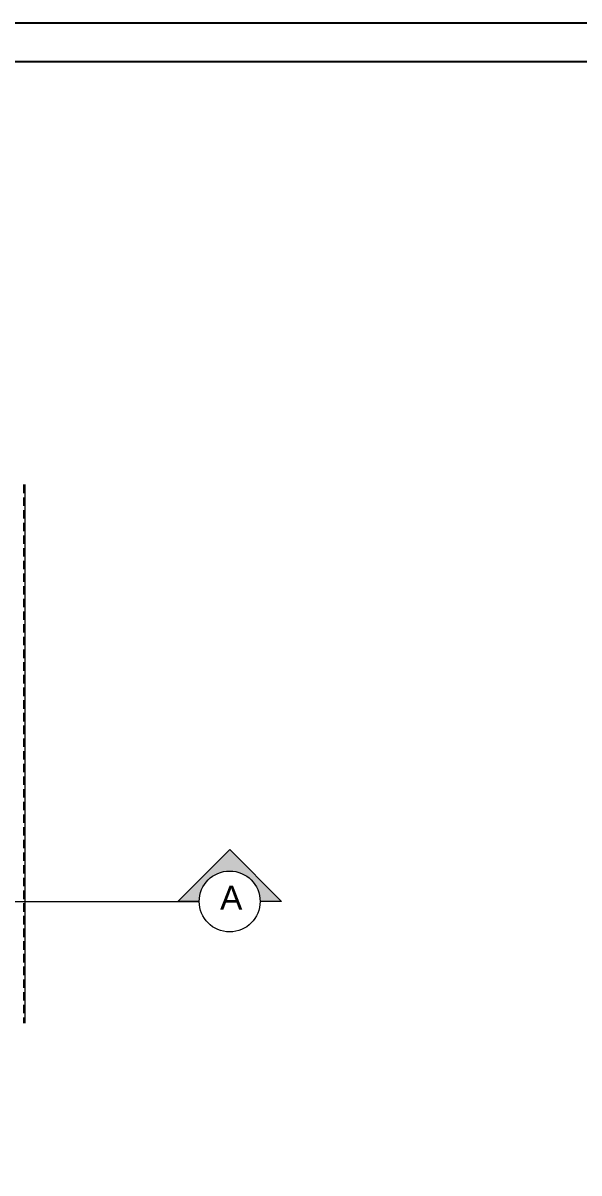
# Model space of a CAD drawing. Header units: millimetres. Extents: x 30084 to 42641, y -1284 to 1636.
# Drawn here: x 39635 to 40052, y 772 to 1636 of the extents above; entities that cross this region are included whole.
import ezdxf

# ---------------------------------------------------------------- set-up
doc = ezdxf.new("R2010")
doc.units = ezdxf.units.MM
doc.linetypes.add('DASHED2', pattern=[9.525, 6.35, -3.175])
for name, color, linetype, lineweight in [('no3_ahsap gorunus arka ince', 53, 'Continuous', 15), ('no3_duvar mevcut', 4, 'Continuous', 35), ('no3_yazı tefriş', 152, 'Continuous', 0)]:
    doc.layers.add(name, color=color, linetype=linetype, lineweight=lineweight)
doc.layers.add('S2000-025 Antet', color=7, linetype='Continuous')
doc.styles.get("Standard").update_dxf_attribs({"font": 'arial.ttf'})

# ---------------------------------------------------------------- blocks, each defined once
blk = doc.blocks.new('girişkat duvarlarım')
at = {"layer": 'no3_ahsap gorunus arka ince', "linetype": 'DASHED2'}
blk.add_lwpolyline([(36592.17, 931.41), (36592.17, 527.02)], dxfattribs=at)
at = {"layer": 'no3_ahsap gorunus arka ince'}
blk.add_lwpolyline([(36593.17, 931.41), (36593.17, 527.02)], dxfattribs=at)

msp = doc.modelspace()

# ---------------------------------------------------------------- hatches: boundary and pattern name
at = {"layer": 'no3_yazı tefriş', "linetype": 'Continuous', "ltscale": 0.3}
msp.add_hatch(color=256, dxfattribs=at).paths.add_polyline_path([(39790.07, 1015.27), (39829.05, 976.3), (39812.92, 976.3, 1), (39767.22, 976.3), (39751.1, 976.3)])

# ---------------------------------------------------------------- linework, layer by layer
msp.add_lwpolyline([(38641.43, 1606.95), (42631.22, 1606.95), (42631.22, -1259.39), (38641.43, -1259.39)], close=True)
at = {"layer": 'no3_yazı tefriş'}
msp.add_line((38773.61, 976.48), (39767.22, 976.32), dxfattribs=at)
at = {"layer": 'no3_yazı tefriş', "linetype": 'Continuous', "ltscale": 0.3}
msp.add_lwpolyline([(39767.22, 976.3), (39751.1, 976.3), (39790.07, 1015.27), (39829.05, 976.3), (39812.92, 976.3)], dxfattribs=at)
msp.add_circle((39790.07, 976.3), 22.85, dxfattribs=at)
at = {"layer": 'S2000-025 Antet'}
msp.add_lwpolyline([(38606.43, 1635.97), (42641.22, 1635.97), (42641.22, -1284.39), (38606.43, -1284.39)], close=True, dxfattribs=at)

# ---------------------------------------------------------------- block references
at = {"layer": 'no3_duvar mevcut'}
msp.add_blockref('girişkat duvarlarım', (3043.2, 357.89), dxfattribs=at)

# ---------------------------------------------------------------- texts
at = {"layer": 'no3_yazı tefriş', "insert": (39799.61, 970.14), "char_height": 18, "width": 486.3096, "attachment_point": 9}
msp.add_mtext('\\pt18;A', dxfattribs=at)

doc.saveas('drawing.dxf')
